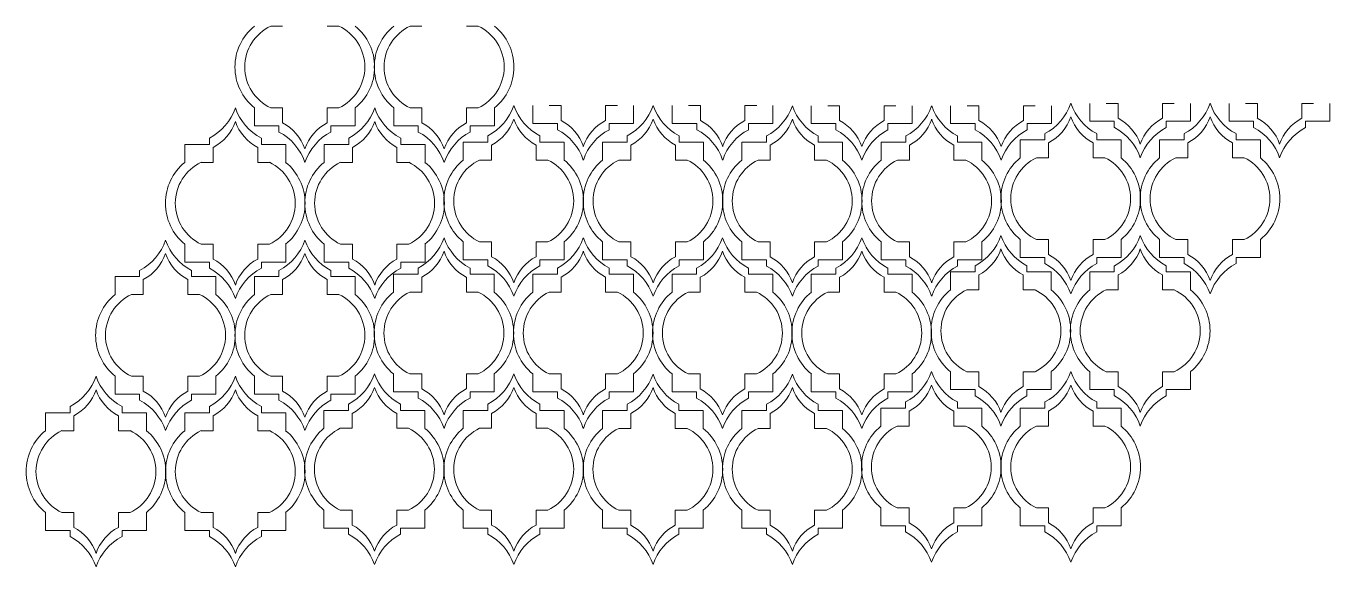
# Model space of a CAD drawing. Header units: inches. Extents: x -449 to 9267, y -5852 to 3388.
# Drawn here: x 977.1 to 1328, y -1121.8 to -976.4 of the extents above; entities that cross this region are included whole.
import ezdxf

# ---------------------------------------------------------------- set-up
doc = ezdxf.new("R2010")
doc.units = ezdxf.units.IN
doc.header["$MEASUREMENT"] = 0
doc.layers.add('A-WALL-STUD', color=3, linetype='Continuous', lineweight=18)

msp = doc.modelspace()

# ---------------------------------------------------------------- linework, layer by layer
at = {"layer": 'A-WALL-STUD', "color": 5}
for p, q in [((1042.97, -976.37), (1046.17, -976.37)), ((1058.17, -976.37), (1061.32, -976.37)), ((1080.46, -976.37), (1083.66, -976.37)), ((1095.66, -976.37), (1098.81, -976.37)), ((1038.57, -998.37), (1038.57, -1003.19)), ((1046.17, -998.37), (1042.97, -998.37)), ((1046.17, -1002.37), (1046.17, -998.37)), ((1058.17, -1002.37), (1058.17, -998.37)), ((1058.17, -998.37), (1061.32, -998.37)), ((1065.7, -998.37), (1065.7, -1003.19)), ((1076.06, -998.37), (1076.06, -1003.19)), ((1083.66, -998.37), (1080.46, -998.37)), ((1083.66, -1002.37), (1083.66, -998.37)), ((1095.66, -1002.37), (1095.66, -998.37)), ((1095.66, -998.37), (1098.81, -998.37)), ((1103.19, -998.37), (1103.19, -1003.19)), ((1113.49, -997.75), (1113.49, -1002.56)), ((1121.09, -997.75), (1117.89, -997.75)), ((1121.09, -1001.75), (1121.09, -997.75)), ((1133.09, -1001.75), (1133.09, -997.75)), ((1133.09, -997.75), (1136.24, -997.75)), ((1140.62, -997.75), (1140.62, -1002.56)), ((1150.98, -997.75), (1150.98, -1002.56)), ((1158.57, -997.75), (1155.38, -997.75)), ((1158.57, -1001.75), (1158.57, -997.75)), ((1170.57, -1001.75), (1170.57, -997.75)), ((1170.57, -997.75), (1173.73, -997.75)), ((1178.11, -997.75), (1178.11, -1002.56)), ((1188.43, -997.77), (1188.43, -1002.58)), ((1196.03, -997.77), (1192.83, -997.77)), ((1196.03, -1001.77), (1196.03, -997.77)), ((1208.03, -1001.77), (1208.03, -997.77)), ((1208.03, -997.77), (1211.18, -997.77)), ((1215.56, -997.77), (1215.56, -1002.58)), ((1225.92, -997.77), (1225.92, -1002.58)), ((1233.52, -997.77), (1230.32, -997.77)), ((1233.52, -1001.77), (1233.52, -997.77)), ((1245.52, -1001.77), (1245.52, -997.77)), ((1245.52, -997.77), (1248.67, -997.77)), ((1253.05, -997.77), (1253.05, -1002.58)), ((1263.35, -997.14), (1263.35, -1001.95)), ((1270.95, -997.14), (1267.75, -997.14)), ((1270.95, -1001.14), (1270.95, -997.14)), ((1282.95, -1001.14), (1282.95, -997.14)), ((1282.95, -997.14), (1286.1, -997.14)), ((1290.48, -997.14), (1290.48, -1001.95)), ((1300.84, -997.14), (1300.84, -1001.95)), ((1308.44, -997.14), (1305.24, -997.14)), ((1308.44, -1001.14), (1308.44, -997.14)), ((1320.44, -1001.14), (1320.44, -997.14)), ((1320.44, -997.14), (1323.59, -997.14)), ((1327.97, -997.14), (1327.97, -1001.95)), ((1038.57, -1003.19), (1045.18, -1003.19)), ((1045.18, -1004.85), (1045.18, -1003.19)), ((1059.16, -1004.85), (1059.16, -1003.19)), ((1065.7, -1003.19), (1059.16, -1003.19)), ((1076.06, -1003.19), (1082.67, -1003.19)), ((1082.67, -1004.85), (1082.67, -1003.19)), ((1096.64, -1004.85), (1096.64, -1003.19)), ((1103.19, -1003.19), (1096.64, -1003.19)), ((1113.49, -1002.56), (1120.1, -1002.56)), ((1120.1, -1004.22), (1120.1, -1002.56)), ((1134.07, -1004.22), (1134.07, -1002.56)), ((1140.62, -1002.56), (1134.07, -1002.56)), ((1150.98, -1002.56), (1157.59, -1002.56)), ((1157.59, -1004.22), (1157.59, -1002.56)), ((1171.56, -1004.22), (1171.56, -1002.56)), ((1178.11, -1002.56), (1171.56, -1002.56)), ((1188.43, -1002.58), (1195.04, -1002.58)), ((1195.04, -1004.24), (1195.04, -1002.58)), ((1209.02, -1004.24), (1209.02, -1002.58)), ((1215.56, -1002.58), (1209.02, -1002.58)), ((1225.92, -1002.58), (1232.53, -1002.58)), ((1232.53, -1004.24), (1232.53, -1002.58)), ((1246.51, -1004.24), (1246.51, -1002.58)), ((1253.05, -1002.58), (1246.51, -1002.58)), ((1263.35, -1001.95), (1269.96, -1001.95)), ((1269.96, -1003.61), (1269.96, -1001.95)), ((1283.94, -1003.61), (1283.94, -1001.95)), ((1290.48, -1001.95), (1283.94, -1001.95)), ((1300.84, -1001.95), (1307.45, -1001.95)), ((1307.45, -1003.61), (1307.45, -1001.95)), ((1321.43, -1003.61), (1321.43, -1001.95)), ((1327.97, -1001.95), (1321.43, -1001.95)), ((1026.47, -1008.19), (1026.47, -1006.53)), ((1040.44, -1008.19), (1040.44, -1006.53)), ((1063.96, -1008.19), (1063.96, -1006.53)), ((1077.93, -1008.19), (1077.93, -1006.53)), ((1101.39, -1007.56), (1101.39, -1005.9)), ((1115.36, -1007.56), (1115.36, -1005.9)), ((1138.87, -1007.56), (1138.87, -1005.9)), ((1152.85, -1007.56), (1152.85, -1005.9)), ((1176.33, -1007.58), (1176.33, -1005.92)), ((1190.31, -1007.58), (1190.31, -1005.92)), ((1213.82, -1007.58), (1213.82, -1005.92)), ((1227.8, -1007.58), (1227.8, -1005.92)), ((1251.25, -1006.96), (1251.25, -1005.3)), ((1265.23, -1006.96), (1265.23, -1005.3)), ((1288.74, -1006.96), (1288.74, -1005.3)), ((1302.71, -1006.96), (1302.71, -1005.3)), ((1019.86, -1013), (1019.86, -1008.19)), ((1019.86, -1008.19), (1026.47, -1008.19)), ((1027.46, -1013), (1027.46, -1009)), ((1039.46, -1013), (1039.46, -1009)), ((1046.99, -1008.19), (1040.44, -1008.19)), ((1046.99, -1013), (1046.99, -1008.19)), ((1057.35, -1013), (1057.35, -1008.19)), ((1057.35, -1008.19), (1063.96, -1008.19)), ((1064.94, -1013), (1064.94, -1009)), ((1076.94, -1013), (1076.94, -1009)), ((1084.48, -1008.19), (1077.93, -1008.19)), ((1084.48, -1013), (1084.48, -1008.19)), ((1094.78, -1012.38), (1094.78, -1007.56)), ((1094.78, -1007.56), (1101.39, -1007.56)), ((1102.37, -1012.38), (1102.37, -1008.38)), ((1114.37, -1012.38), (1114.37, -1008.38)), ((1121.91, -1007.56), (1115.36, -1007.56)), ((1121.91, -1012.38), (1121.91, -1007.56)), ((1132.27, -1012.38), (1132.27, -1007.56)), ((1132.27, -1007.56), (1138.87, -1007.56)), ((1139.86, -1012.38), (1139.86, -1008.38)), ((1151.86, -1012.38), (1151.86, -1008.38)), ((1159.4, -1007.56), (1152.85, -1007.56)), ((1159.4, -1012.38), (1159.4, -1007.56)), ((1169.72, -1012.39), (1169.72, -1007.58)), ((1169.72, -1007.58), (1176.33, -1007.58)), ((1177.32, -1012.39), (1177.32, -1008.39)), ((1189.32, -1012.39), (1189.32, -1008.39)), ((1196.85, -1007.58), (1190.31, -1007.58)), ((1196.85, -1012.39), (1196.85, -1007.58)), ((1207.21, -1012.39), (1207.21, -1007.58)), ((1207.21, -1007.58), (1213.82, -1007.58)), ((1214.81, -1012.39), (1214.81, -1008.39)), ((1226.81, -1012.39), (1226.81, -1008.39)), ((1234.34, -1007.58), (1227.8, -1007.58)), ((1234.34, -1012.39), (1234.34, -1007.58)), ((1244.64, -1011.77), (1244.64, -1006.96)), ((1244.64, -1006.96), (1251.25, -1006.96)), ((1252.24, -1011.77), (1252.24, -1007.77)), ((1264.24, -1011.77), (1264.24, -1007.77)), ((1271.77, -1006.96), (1265.23, -1006.96)), ((1271.77, -1011.77), (1271.77, -1006.96)), ((1282.13, -1011.77), (1282.13, -1006.96)), ((1282.13, -1006.96), (1288.74, -1006.96)), ((1289.73, -1011.77), (1289.73, -1007.77)), ((1301.73, -1011.77), (1301.73, -1007.77)), ((1309.26, -1006.96), (1302.71, -1006.96)), ((1309.26, -1011.77), (1309.26, -1006.96)), ((1024.26, -1013), (1027.46, -1013)), ((1039.46, -1013), (1042.61, -1013)), ((1061.75, -1013), (1064.94, -1013)), ((1076.94, -1013), (1080.1, -1013)), ((1099.18, -1012.38), (1102.37, -1012.38)), ((1114.37, -1012.38), (1117.53, -1012.38)), ((1136.67, -1012.38), (1139.86, -1012.38)), ((1151.86, -1012.38), (1155.02, -1012.38)), ((1174.12, -1012.39), (1177.32, -1012.39)), ((1189.32, -1012.39), (1192.47, -1012.39)), ((1211.61, -1012.39), (1214.81, -1012.39)), ((1226.81, -1012.39), (1229.96, -1012.39)), ((1249.04, -1011.77), (1252.24, -1011.77)), ((1264.24, -1011.77), (1267.39, -1011.77)), ((1286.53, -1011.77), (1289.73, -1011.77)), ((1301.73, -1011.77), (1304.88, -1011.77)), ((1094.78, -1034.38), (1094.78, -1039.19)), ((1102.37, -1034.38), (1099.18, -1034.38)), ((1102.37, -1038.38), (1102.37, -1034.38)), ((1114.37, -1038.38), (1114.37, -1034.38)), ((1114.37, -1034.38), (1117.53, -1034.38)), ((1121.91, -1034.38), (1121.91, -1039.19)), ((1132.27, -1034.38), (1132.27, -1039.19)), ((1139.86, -1034.38), (1136.67, -1034.38)), ((1139.86, -1038.38), (1139.86, -1034.38)), ((1151.86, -1038.38), (1151.86, -1034.38)), ((1151.86, -1034.38), (1155.02, -1034.38)), ((1159.4, -1034.38), (1159.4, -1039.19)), ((1169.72, -1034.39), (1169.72, -1039.21)), ((1177.32, -1034.39), (1174.12, -1034.39)), ((1177.32, -1038.39), (1177.32, -1034.39)), ((1189.32, -1038.39), (1189.32, -1034.39)), ((1189.32, -1034.39), (1192.47, -1034.39)), ((1196.85, -1034.39), (1196.85, -1039.21)), ((1207.21, -1034.39), (1207.21, -1039.21)), ((1214.81, -1034.39), (1211.61, -1034.39)), ((1214.81, -1038.39), (1214.81, -1034.39)), ((1226.81, -1038.39), (1226.81, -1034.39)), ((1226.81, -1034.39), (1229.96, -1034.39)), ((1234.34, -1034.39), (1234.34, -1039.21)), ((1244.64, -1033.77), (1244.64, -1038.58)), ((1252.24, -1033.77), (1249.04, -1033.77)), ((1252.24, -1037.77), (1252.24, -1033.77)), ((1264.24, -1037.77), (1264.24, -1033.77)), ((1264.24, -1033.77), (1267.39, -1033.77)), ((1271.77, -1033.77), (1271.77, -1038.58)), ((1282.13, -1033.77), (1282.13, -1038.58)), ((1289.73, -1033.77), (1286.53, -1033.77)), ((1289.73, -1037.77), (1289.73, -1033.77)), ((1301.73, -1037.77), (1301.73, -1033.77)), ((1301.73, -1033.77), (1304.88, -1033.77)), ((1309.26, -1033.77), (1309.26, -1038.58)), ((1019.86, -1035), (1019.86, -1039.81)), ((1027.46, -1035), (1024.26, -1035)), ((1027.46, -1039), (1027.46, -1035)), ((1039.46, -1039), (1039.46, -1035)), ((1039.46, -1035), (1042.61, -1035)), ((1046.99, -1035), (1046.99, -1039.81)), ((1057.35, -1035), (1057.35, -1039.81)), ((1064.94, -1035), (1061.75, -1035)), ((1064.94, -1039), (1064.94, -1035)), ((1076.94, -1039), (1076.94, -1035)), ((1076.94, -1035), (1080.1, -1035)), ((1084.48, -1035), (1084.48, -1039.81)), ((1019.86, -1039.81), (1026.47, -1039.81)), ((1026.47, -1041.47), (1026.47, -1039.81)), ((1040.44, -1041.47), (1040.44, -1039.81)), ((1046.99, -1039.81), (1040.44, -1039.81)), ((1057.35, -1039.81), (1063.96, -1039.81)), ((1063.96, -1041.47), (1063.96, -1039.81)), ((1077.93, -1041.47), (1077.93, -1039.81)), ((1084.48, -1039.81), (1077.93, -1039.81)), ((1082.61, -1043.07), (1082.61, -1041.41)), ((1094.78, -1039.19), (1101.39, -1039.19)), ((1096.59, -1043.07), (1096.59, -1041.41)), ((1101.39, -1040.85), (1101.39, -1039.19)), ((1115.36, -1040.85), (1115.36, -1039.19)), ((1121.91, -1039.19), (1115.36, -1039.19)), ((1120.1, -1043.07), (1120.1, -1041.41)), ((1132.27, -1039.19), (1138.87, -1039.19)), ((1134.07, -1043.07), (1134.07, -1041.41)), ((1138.87, -1040.85), (1138.87, -1039.19)), ((1152.85, -1040.85), (1152.85, -1039.19)), ((1159.4, -1039.19), (1152.85, -1039.19)), ((1157.55, -1043.09), (1157.55, -1041.43)), ((1169.72, -1039.21), (1176.33, -1039.21)), ((1171.53, -1043.09), (1171.53, -1041.43)), ((1176.33, -1040.87), (1176.33, -1039.21)), ((1190.31, -1040.87), (1190.31, -1039.21)), ((1196.85, -1039.21), (1190.31, -1039.21)), ((1195.04, -1043.09), (1195.04, -1041.43)), ((1207.21, -1039.21), (1213.82, -1039.21)), ((1209.02, -1043.09), (1209.02, -1041.43)), ((1213.82, -1040.87), (1213.82, -1039.21)), ((1227.8, -1040.87), (1227.8, -1039.21)), ((1234.34, -1039.21), (1227.8, -1039.21)), ((1232.47, -1042.47), (1232.47, -1040.81)), ((1244.64, -1038.58), (1251.25, -1038.58)), ((1246.45, -1042.47), (1246.45, -1040.81)), ((1251.25, -1040.24), (1251.25, -1038.58)), ((1265.23, -1040.24), (1265.23, -1038.58)), ((1271.77, -1038.58), (1265.23, -1038.58)), ((1269.96, -1042.47), (1269.96, -1040.81)), ((1282.13, -1038.58), (1288.74, -1038.58)), ((1283.94, -1042.47), (1283.94, -1040.81)), ((1288.74, -1040.24), (1288.74, -1038.58)), ((1302.71, -1040.24), (1302.71, -1038.58)), ((1309.26, -1038.58), (1302.71, -1038.58)), ((1001.08, -1048.51), (1001.08, -1043.7)), ((1001.08, -1043.7), (1007.69, -1043.7)), ((1007.69, -1043.7), (1007.69, -1042.04)), ((1008.68, -1048.51), (1008.68, -1044.51)), ((1020.68, -1048.51), (1020.68, -1044.51)), ((1021.67, -1043.7), (1021.67, -1042.04)), ((1028.21, -1043.7), (1021.67, -1043.7)), ((1028.21, -1048.51), (1028.21, -1043.7)), ((1038.57, -1048.51), (1038.57, -1043.7)), ((1038.57, -1043.7), (1045.18, -1043.7)), ((1045.18, -1043.7), (1045.18, -1042.04)), ((1046.17, -1048.51), (1046.17, -1044.51)), ((1058.17, -1048.51), (1058.17, -1044.51)), ((1059.16, -1043.7), (1059.16, -1042.04)), ((1065.7, -1043.7), (1059.16, -1043.7)), ((1065.7, -1048.51), (1065.7, -1043.7)), ((1076, -1047.89), (1076, -1043.07)), ((1076, -1043.07), (1082.61, -1043.07)), ((1083.6, -1047.89), (1083.6, -1043.89)), ((1095.6, -1047.89), (1095.6, -1043.89)), ((1103.13, -1043.07), (1096.59, -1043.07)), ((1103.13, -1047.89), (1103.13, -1043.07)), ((1113.49, -1047.89), (1113.49, -1043.07)), ((1113.49, -1043.07), (1120.1, -1043.07)), ((1121.09, -1047.89), (1121.09, -1043.89)), ((1133.09, -1047.89), (1133.09, -1043.89)), ((1140.62, -1043.07), (1134.07, -1043.07)), ((1140.62, -1047.89), (1140.62, -1043.07)), ((1150.95, -1047.9), (1150.95, -1043.09)), ((1150.95, -1043.09), (1157.55, -1043.09)), ((1158.54, -1047.9), (1158.54, -1043.9)), ((1170.54, -1047.9), (1170.54, -1043.9)), ((1178.07, -1043.09), (1171.53, -1043.09)), ((1178.07, -1047.9), (1178.07, -1043.09)), ((1188.43, -1047.9), (1188.43, -1043.09)), ((1188.43, -1043.09), (1195.04, -1043.09)), ((1196.03, -1047.9), (1196.03, -1043.9)), ((1208.03, -1047.9), (1208.03, -1043.9)), ((1215.56, -1043.09), (1209.02, -1043.09)), ((1215.56, -1047.9), (1215.56, -1043.09)), ((1225.86, -1047.28), (1225.86, -1042.47)), ((1225.86, -1042.47), (1232.47, -1042.47)), ((1233.46, -1047.28), (1233.46, -1043.28)), ((1245.46, -1047.28), (1245.46, -1043.28)), ((1252.99, -1042.47), (1246.45, -1042.47)), ((1252.99, -1047.28), (1252.99, -1042.47)), ((1263.35, -1047.28), (1263.35, -1042.47)), ((1263.35, -1042.47), (1269.96, -1042.47)), ((1270.95, -1047.28), (1270.95, -1043.28)), ((1282.95, -1047.28), (1282.95, -1043.28)), ((1290.48, -1042.47), (1283.94, -1042.47)), ((1290.48, -1047.28), (1290.48, -1042.47)), ((1005.48, -1048.51), (1008.68, -1048.51)), ((1020.68, -1048.51), (1023.83, -1048.51)), ((1042.97, -1048.51), (1046.17, -1048.51)), ((1058.17, -1048.51), (1061.32, -1048.51)), ((1080.4, -1047.89), (1083.6, -1047.89)), ((1095.6, -1047.89), (1098.75, -1047.89)), ((1117.89, -1047.89), (1121.09, -1047.89)), ((1133.09, -1047.89), (1136.24, -1047.89)), ((1155.34, -1047.9), (1158.54, -1047.9)), ((1170.54, -1047.9), (1173.69, -1047.9)), ((1192.83, -1047.9), (1196.03, -1047.9)), ((1208.03, -1047.9), (1211.18, -1047.9)), ((1230.26, -1047.28), (1233.46, -1047.28)), ((1245.46, -1047.28), (1248.61, -1047.28)), ((1267.75, -1047.28), (1270.95, -1047.28)), ((1282.95, -1047.28), (1286.1, -1047.28)), ((1076, -1069.89), (1076, -1074.7)), ((1083.6, -1069.89), (1080.4, -1069.89)), ((1083.6, -1073.89), (1083.6, -1069.89)), ((1095.6, -1073.89), (1095.6, -1069.89)), ((1095.6, -1069.89), (1098.75, -1069.89)), ((1103.13, -1069.89), (1103.13, -1074.7)), ((1113.49, -1069.89), (1113.49, -1074.7)), ((1121.09, -1069.89), (1117.89, -1069.89)), ((1121.09, -1073.89), (1121.09, -1069.89)), ((1133.09, -1073.89), (1133.09, -1069.89)), ((1133.09, -1069.89), (1136.24, -1069.89)), ((1140.62, -1069.89), (1140.62, -1074.7)), ((1150.95, -1069.9), (1150.95, -1074.72)), ((1158.54, -1069.9), (1155.34, -1069.9)), ((1158.54, -1073.9), (1158.54, -1069.9)), ((1170.54, -1073.9), (1170.54, -1069.9)), ((1170.54, -1069.9), (1173.69, -1069.9)), ((1178.07, -1069.9), (1178.07, -1074.72)), ((1188.43, -1069.9), (1188.43, -1074.72)), ((1196.03, -1069.9), (1192.83, -1069.9)), ((1196.03, -1073.9), (1196.03, -1069.9)), ((1208.03, -1073.9), (1208.03, -1069.9)), ((1208.03, -1069.9), (1211.18, -1069.9)), ((1215.56, -1069.9), (1215.56, -1074.72)), ((1225.86, -1069.28), (1225.86, -1074.09)), ((1233.46, -1069.28), (1230.26, -1069.28)), ((1233.46, -1073.28), (1233.46, -1069.28)), ((1245.46, -1073.28), (1245.46, -1069.28)), ((1245.46, -1069.28), (1248.61, -1069.28)), ((1252.99, -1069.28), (1252.99, -1074.09)), ((1263.35, -1069.28), (1263.35, -1074.09)), ((1270.95, -1069.28), (1267.75, -1069.28)), ((1270.95, -1073.28), (1270.95, -1069.28)), ((1282.95, -1073.28), (1282.95, -1069.28)), ((1282.95, -1069.28), (1286.1, -1069.28)), ((1290.48, -1069.28), (1290.48, -1074.09)), ((1001.08, -1070.51), (1001.08, -1075.32)), ((1008.68, -1070.51), (1005.48, -1070.51)), ((1008.68, -1074.51), (1008.68, -1070.51)), ((1020.68, -1074.51), (1020.68, -1070.51)), ((1020.68, -1070.51), (1023.83, -1070.51)), ((1028.21, -1070.51), (1028.21, -1075.32)), ((1038.57, -1070.51), (1038.57, -1075.32)), ((1046.17, -1070.51), (1042.97, -1070.51)), ((1046.17, -1074.51), (1046.17, -1070.51)), ((1058.17, -1074.51), (1058.17, -1070.51)), ((1058.17, -1070.51), (1061.32, -1070.51)), ((1065.7, -1070.51), (1065.7, -1075.32)), ((1001.08, -1075.32), (1007.69, -1075.32)), ((1007.69, -1076.98), (1007.69, -1075.32)), ((1021.67, -1076.98), (1021.67, -1075.32)), ((1028.21, -1075.32), (1021.67, -1075.32)), ((1038.57, -1075.32), (1045.18, -1075.32)), ((1045.18, -1076.98), (1045.18, -1075.32)), ((1059.16, -1076.98), (1059.16, -1075.32)), ((1065.7, -1075.32), (1059.16, -1075.32)), ((1076, -1074.7), (1082.61, -1074.7)), ((1082.61, -1076.36), (1082.61, -1074.7)), ((1096.59, -1076.36), (1096.59, -1074.7)), ((1103.13, -1074.7), (1096.59, -1074.7)), ((1113.49, -1074.7), (1120.1, -1074.7)), ((1120.1, -1076.36), (1120.1, -1074.7)), ((1134.07, -1076.36), (1134.07, -1074.7)), ((1140.62, -1074.7), (1134.07, -1074.7)), ((1150.95, -1074.72), (1157.55, -1074.72)), ((1157.55, -1076.38), (1157.55, -1074.72)), ((1171.53, -1076.38), (1171.53, -1074.72)), ((1178.07, -1074.72), (1171.53, -1074.72)), ((1188.43, -1074.72), (1195.04, -1074.72)), ((1195.04, -1076.38), (1195.04, -1074.72)), ((1209.02, -1076.38), (1209.02, -1074.72)), ((1215.56, -1074.72), (1209.02, -1074.72)), ((1225.86, -1074.09), (1232.47, -1074.09)), ((1232.47, -1075.75), (1232.47, -1074.09)), ((1246.45, -1075.75), (1246.45, -1074.09)), ((1252.99, -1074.09), (1246.45, -1074.09)), ((1263.35, -1074.09), (1269.96, -1074.09)), ((1269.96, -1075.75), (1269.96, -1074.09)), ((1283.94, -1075.75), (1283.94, -1074.09)), ((1290.48, -1074.09), (1283.94, -1074.09)), ((982.37, -1085.14), (982.37, -1080.33)), ((982.37, -1080.33), (988.98, -1080.33)), ((988.98, -1080.33), (988.98, -1078.66)), ((1002.96, -1080.32), (1002.96, -1078.66)), ((1009.5, -1080.32), (1002.96, -1080.32)), ((1009.5, -1085.14), (1009.5, -1080.32)), ((1019.86, -1085.14), (1019.86, -1080.33)), ((1019.86, -1080.33), (1026.47, -1080.33)), ((1026.47, -1080.33), (1026.47, -1078.66)), ((1040.44, -1080.32), (1040.44, -1078.66)), ((1046.99, -1080.32), (1040.44, -1080.32)), ((1046.99, -1085.14), (1046.99, -1080.32)), ((1057.29, -1084.51), (1057.29, -1079.7)), ((1057.29, -1079.7), (1063.9, -1079.7)), ((1063.9, -1079.7), (1063.9, -1078.04)), ((1064.89, -1084.51), (1064.89, -1080.51)), ((1076.89, -1084.51), (1076.89, -1080.51)), ((1077.87, -1079.7), (1077.87, -1078.04)), ((1084.42, -1079.7), (1077.87, -1079.7)), ((1084.42, -1084.51), (1084.42, -1079.7)), ((1094.78, -1084.51), (1094.78, -1079.7)), ((1094.78, -1079.7), (1101.39, -1079.7)), ((1101.39, -1079.7), (1101.39, -1078.04)), ((1102.37, -1084.51), (1102.37, -1080.51)), ((1114.37, -1084.51), (1114.37, -1080.51)), ((1115.36, -1079.7), (1115.36, -1078.04)), ((1121.91, -1079.7), (1115.36, -1079.7)), ((1121.91, -1084.51), (1121.91, -1079.7)), ((1132.23, -1084.53), (1132.23, -1079.72)), ((1132.23, -1079.72), (1138.84, -1079.72)), ((1138.84, -1079.72), (1138.84, -1078.06)), ((1139.83, -1084.53), (1139.83, -1080.53)), ((1151.83, -1084.53), (1151.83, -1080.53)), ((1152.82, -1079.72), (1152.82, -1078.06)), ((1159.36, -1079.72), (1152.82, -1079.72)), ((1159.36, -1084.53), (1159.36, -1079.72)), ((1169.72, -1084.53), (1169.72, -1079.72)), ((1169.72, -1079.72), (1176.33, -1079.72)), ((1176.33, -1079.72), (1176.33, -1078.06)), ((1177.32, -1084.53), (1177.32, -1080.53)), ((1189.32, -1084.53), (1189.32, -1080.53)), ((1190.31, -1079.72), (1190.31, -1078.06)), ((1196.85, -1079.72), (1190.31, -1079.72)), ((1196.85, -1084.53), (1196.85, -1079.72)), ((1207.15, -1083.91), (1207.15, -1079.09)), ((1207.15, -1079.09), (1213.76, -1079.09)), ((1213.76, -1079.09), (1213.76, -1077.43)), ((1214.75, -1083.91), (1214.75, -1079.91)), ((1226.75, -1083.91), (1226.75, -1079.91)), ((1227.74, -1079.09), (1227.74, -1077.43)), ((1234.28, -1079.09), (1227.74, -1079.09)), ((1234.28, -1083.91), (1234.28, -1079.09)), ((1244.64, -1083.91), (1244.64, -1079.09)), ((1244.64, -1079.09), (1251.25, -1079.09)), ((1251.25, -1079.09), (1251.25, -1077.43)), ((1252.24, -1083.91), (1252.24, -1079.91)), ((1264.24, -1083.91), (1264.24, -1079.91)), ((1265.23, -1079.09), (1265.23, -1077.43)), ((1271.77, -1079.09), (1265.23, -1079.09)), ((1271.77, -1083.91), (1271.77, -1079.09)), ((989.97, -1085.14), (989.97, -1081.14)), ((1001.97, -1085.14), (1001.97, -1081.14)), ((1027.46, -1085.14), (1027.46, -1081.14)), ((1039.46, -1085.14), (1039.46, -1081.14)), ((1211.55, -1083.91), (1214.75, -1083.91)), ((1226.75, -1083.91), (1229.9, -1083.91)), ((1249.04, -1083.91), (1252.24, -1083.91)), ((1264.24, -1083.91), (1267.39, -1083.91)), ((986.77, -1085.14), (989.97, -1085.14)), ((1001.97, -1085.14), (1005.12, -1085.14)), ((1024.26, -1085.14), (1027.46, -1085.14)), ((1039.46, -1085.14), (1042.61, -1085.14)), ((1061.69, -1084.51), (1064.89, -1084.51)), ((1076.89, -1084.51), (1080.04, -1084.51)), ((1099.18, -1084.51), (1102.37, -1084.51)), ((1114.37, -1084.51), (1117.53, -1084.51)), ((1136.63, -1084.53), (1139.83, -1084.53)), ((1151.83, -1084.53), (1154.98, -1084.53)), ((1174.12, -1084.53), (1177.32, -1084.53)), ((1189.32, -1084.53), (1192.47, -1084.53)), ((982.37, -1107.14), (982.37, -1111.95)), ((989.97, -1107.14), (986.77, -1107.14)), ((989.97, -1111.14), (989.97, -1107.14)), ((1001.97, -1111.14), (1001.97, -1107.14)), ((1001.97, -1107.14), (1005.12, -1107.14)), ((1009.5, -1107.14), (1009.5, -1111.95)), ((1019.86, -1107.14), (1019.86, -1111.95)), ((1027.46, -1107.14), (1024.26, -1107.14)), ((1027.46, -1111.14), (1027.46, -1107.14)), ((1039.46, -1111.14), (1039.46, -1107.14)), ((1039.46, -1107.14), (1042.61, -1107.14)), ((1046.99, -1107.14), (1046.99, -1111.95)), ((1057.29, -1106.51), (1057.29, -1111.33)), ((1064.89, -1106.51), (1061.69, -1106.51)), ((1064.89, -1110.51), (1064.89, -1106.51)), ((1076.89, -1110.51), (1076.89, -1106.51)), ((1076.89, -1106.51), (1080.04, -1106.51)), ((1084.42, -1106.51), (1084.42, -1111.33)), ((1094.78, -1106.51), (1094.78, -1111.33)), ((1102.37, -1106.51), (1099.18, -1106.51)), ((1102.37, -1110.51), (1102.37, -1106.51)), ((1114.37, -1110.51), (1114.37, -1106.51)), ((1114.37, -1106.51), (1117.53, -1106.51)), ((1121.91, -1106.51), (1121.91, -1111.33)), ((1132.23, -1106.53), (1132.23, -1111.34)), ((1139.83, -1106.53), (1136.63, -1106.53)), ((1139.83, -1110.53), (1139.83, -1106.53)), ((1151.83, -1110.53), (1151.83, -1106.53)), ((1151.83, -1106.53), (1154.98, -1106.53)), ((1159.36, -1106.53), (1159.36, -1111.34)), ((1169.72, -1106.53), (1169.72, -1111.34)), ((1177.32, -1106.53), (1174.12, -1106.53)), ((1177.32, -1110.53), (1177.32, -1106.53)), ((1189.32, -1110.53), (1189.32, -1106.53)), ((1189.32, -1106.53), (1192.47, -1106.53)), ((1196.85, -1106.53), (1196.85, -1111.34)), ((1207.15, -1105.91), (1207.15, -1110.72)), ((1214.75, -1105.91), (1211.55, -1105.91)), ((1214.75, -1109.91), (1214.75, -1105.91)), ((1226.75, -1109.91), (1226.75, -1105.91)), ((1226.75, -1105.91), (1229.9, -1105.91)), ((1234.28, -1105.91), (1234.28, -1110.72)), ((1244.64, -1105.91), (1244.64, -1110.72)), ((1252.24, -1105.91), (1249.04, -1105.91)), ((1252.24, -1109.91), (1252.24, -1105.91)), ((1264.24, -1109.91), (1264.24, -1105.91)), ((1264.24, -1105.91), (1267.39, -1105.91)), ((1271.77, -1105.91), (1271.77, -1110.72)), ((982.37, -1111.95), (988.98, -1111.95)), ((988.98, -1113.61), (988.98, -1111.95)), ((1002.96, -1113.61), (1002.96, -1111.95)), ((1009.5, -1111.95), (1002.96, -1111.95)), ((1019.86, -1111.95), (1026.47, -1111.95)), ((1026.47, -1113.61), (1026.47, -1111.95)), ((1040.44, -1113.61), (1040.44, -1111.95)), ((1046.99, -1111.95), (1040.44, -1111.95)), ((1057.29, -1111.33), (1063.9, -1111.33)), ((1063.9, -1112.99), (1063.9, -1111.33)), ((1077.87, -1112.99), (1077.87, -1111.33)), ((1084.42, -1111.33), (1077.87, -1111.33)), ((1094.78, -1111.33), (1101.39, -1111.33)), ((1101.39, -1112.99), (1101.39, -1111.33)), ((1115.36, -1112.99), (1115.36, -1111.33)), ((1121.91, -1111.33), (1115.36, -1111.33)), ((1132.23, -1111.34), (1138.84, -1111.34)), ((1138.84, -1113), (1138.84, -1111.34)), ((1152.82, -1113), (1152.82, -1111.34)), ((1159.36, -1111.34), (1152.82, -1111.34)), ((1169.72, -1111.34), (1176.33, -1111.34)), ((1176.33, -1113), (1176.33, -1111.34)), ((1190.31, -1113), (1190.31, -1111.34)), ((1196.85, -1111.34), (1190.31, -1111.34)), ((1207.15, -1110.72), (1213.76, -1110.72)), ((1213.76, -1112.38), (1213.76, -1110.72)), ((1227.74, -1112.38), (1227.74, -1110.72)), ((1234.28, -1110.72), (1227.74, -1110.72)), ((1244.64, -1110.72), (1251.25, -1110.72)), ((1251.25, -1112.38), (1251.25, -1110.72)), ((1265.23, -1112.38), (1265.23, -1110.72)), ((1271.77, -1110.72), (1265.23, -1110.72))]:
    msp.add_line(p, q, dxfattribs=at)
for centre, radius, start, end in [((1047.51, -987.37), 14.17, 129.084, 230.916), ((1048.17, -987.37), 12.17, 115.285, 244.715), ((1056.1, -987.37), 12.18, 295.4004, 64.5996), ((1056.75, -987.37), 14.18, 309.1512, 50.8488), ((1085, -987.37), 14.17, 129.084, 230.916), ((1085.66, -987.37), 12.17, 115.285, 244.715), ((1093.59, -987.37), 12.18, 295.4004, 64.5996), ((1094.23, -987.37), 14.18, 309.1512, 50.8488), ((1019.72, -993.68), 14.51, 297.682, 341.1154), ((1047.19, -993.68), 14.51, 198.8846, 242.318), ((1057.21, -993.68), 14.51, 297.682, 341.1154), ((1084.68, -993.68), 14.51, 198.8846, 242.318), ((1094.64, -993.05), 14.51, 297.682, 341.1154), ((1122.11, -993.05), 14.51, 198.8846, 242.318), ((1132.13, -993.05), 14.51, 297.682, 341.1154), ((1159.59, -993.05), 14.51, 198.8846, 242.318), ((1169.59, -993.07), 14.51, 297.682, 341.1154), ((1197.05, -993.07), 14.51, 198.8846, 242.318), ((1207.08, -993.07), 14.51, 297.682, 341.1154), ((1234.54, -993.07), 14.51, 198.8846, 242.318), ((1244.51, -992.44), 14.51, 297.682, 341.1154), ((1271.97, -992.44), 14.51, 198.8846, 242.318), ((1281.99, -992.44), 14.51, 297.682, 341.1154), ((1309.46, -992.44), 14.51, 198.8846, 242.318), ((1021.67, -997.97), 12.46, 297.682, 341.1154), ((1045.24, -997.97), 12.46, 198.8846, 242.318), ((1040.38, -1013.41), 12.46, 18.8846, 62.318), ((1063.95, -1013.41), 12.46, 117.682, 161.1154), ((1059.16, -997.97), 12.46, 297.682, 341.1154), ((1082.73, -997.97), 12.46, 198.8846, 242.318), ((1077.87, -1013.41), 12.46, 18.8846, 62.318), ((1101.44, -1013.41), 12.46, 117.682, 161.1154), ((1096.59, -997.34), 12.46, 297.682, 341.1154), ((1120.16, -997.34), 12.46, 198.8846, 242.318), ((1115.3, -1012.78), 12.46, 18.8846, 62.318), ((1138.87, -1012.78), 12.46, 117.682, 161.1154), ((1134.08, -997.34), 12.46, 297.682, 341.1154), ((1157.65, -997.34), 12.46, 198.8846, 242.318), ((1152.79, -1012.78), 12.46, 18.8846, 62.318), ((1176.36, -1012.78), 12.46, 117.682, 161.1154), ((1171.53, -997.36), 12.46, 297.682, 341.1154), ((1195.11, -997.36), 12.46, 198.8846, 242.318), ((1190.24, -1012.8), 12.46, 18.8846, 62.318), ((1213.82, -1012.8), 12.46, 117.682, 161.1154), ((1209.02, -997.36), 12.46, 297.682, 341.1154), ((1232.59, -997.36), 12.46, 198.8846, 242.318), ((1227.73, -1012.8), 12.46, 18.8846, 62.318), ((1251.31, -1012.8), 12.46, 117.682, 161.1154), ((1246.45, -996.74), 12.46, 297.682, 341.1154), ((1270.02, -996.74), 12.46, 198.8846, 242.318), ((1265.16, -1012.17), 12.46, 18.8846, 62.318), ((1288.74, -1012.17), 12.46, 117.682, 161.1154), ((1283.94, -996.74), 12.46, 297.682, 341.1154), ((1307.51, -996.74), 12.46, 198.8846, 242.318), ((1302.65, -1012.17), 12.46, 18.8846, 62.318), ((1326.22, -1012.17), 12.46, 117.682, 161.1154), ((1038.44, -1017.7), 14.51, 18.8846, 62.318), ((1065.9, -1017.7), 14.51, 117.682, 161.1154), ((1075.92, -1017.7), 14.51, 18.8846, 62.318), ((1103.39, -1017.7), 14.51, 117.682, 161.1154), ((1113.35, -1017.07), 14.51, 18.8846, 62.318), ((1140.82, -1017.07), 14.51, 117.682, 161.1154), ((1150.84, -1017.07), 14.51, 18.8846, 62.318), ((1178.31, -1017.07), 14.51, 117.682, 161.1154), ((1188.3, -1017.09), 14.51, 18.8846, 62.318), ((1215.76, -1017.09), 14.51, 117.682, 161.1154), ((1225.79, -1017.09), 14.51, 18.8846, 62.318), ((1253.25, -1017.09), 14.51, 117.682, 161.1154), ((1263.22, -1016.47), 14.51, 18.8846, 62.318), ((1290.68, -1016.47), 14.51, 117.682, 161.1154), ((1300.71, -1016.47), 14.51, 18.8846, 62.318), ((1328.17, -1016.47), 14.51, 117.682, 161.1154), ((1028.8, -1024), 14.17, 129.084, 230.916), ((1029.46, -1024), 12.17, 115.285, 244.715), ((1037.39, -1024), 12.18, 295.4004, 64.5996), ((1038.03, -1024), 14.18, 309.1512, 50.8488), ((1066.29, -1024), 14.17, 129.084, 230.916), ((1066.94, -1024), 12.17, 115.285, 244.715), ((1074.88, -1024), 12.18, 295.4004, 64.5996), ((1075.52, -1024), 14.18, 309.1512, 50.8488), ((1103.71, -1023.38), 14.17, 129.084, 230.916), ((1104.37, -1023.38), 12.17, 115.285, 244.715), ((1112.3, -1023.38), 12.18, 295.4004, 64.5996), ((1112.95, -1023.38), 14.18, 309.1512, 50.8488), ((1141.2, -1023.38), 14.17, 129.084, 230.916), ((1141.86, -1023.38), 12.17, 115.285, 244.715), ((1149.79, -1023.38), 12.18, 295.4004, 64.5996), ((1150.44, -1023.38), 14.18, 309.1512, 50.8488), ((1178.66, -1023.39), 14.17, 129.084, 230.916), ((1179.32, -1023.39), 12.17, 115.285, 244.715), ((1187.25, -1023.39), 12.18, 295.4004, 64.5996), ((1187.9, -1023.39), 14.18, 309.1512, 50.8488), ((1216.15, -1023.39), 14.17, 129.084, 230.916), ((1216.81, -1023.39), 12.17, 115.285, 244.715), ((1224.74, -1023.39), 12.18, 295.4004, 64.5996), ((1225.39, -1023.39), 14.18, 309.1512, 50.8488), ((1253.58, -1022.77), 14.17, 129.084, 230.916), ((1254.24, -1022.77), 12.17, 115.285, 244.715), ((1262.17, -1022.77), 12.18, 295.4004, 64.5996), ((1262.82, -1022.77), 14.18, 309.1512, 50.8488), ((1291.07, -1022.77), 14.17, 129.084, 230.916), ((1291.73, -1022.77), 12.17, 115.285, 244.715), ((1299.66, -1022.77), 12.18, 295.4004, 64.5996), ((1300.3, -1022.77), 14.18, 309.1512, 50.8488), ((1000.95, -1029.19), 14.51, 297.682, 341.1154), ((1028.41, -1029.19), 14.51, 198.8846, 242.318), ((1038.44, -1029.19), 14.51, 297.682, 341.1154), ((1065.9, -1029.19), 14.51, 198.8846, 242.318), ((1075.87, -1028.56), 14.51, 297.682, 341.1154), ((1103.33, -1028.56), 14.51, 198.8846, 242.318), ((1113.35, -1028.56), 14.51, 297.682, 341.1154), ((1140.82, -1028.56), 14.51, 198.8846, 242.318), ((1150.81, -1028.58), 14.51, 297.682, 341.1154), ((1178.27, -1028.58), 14.51, 198.8846, 242.318), ((1188.3, -1028.58), 14.51, 297.682, 341.1154), ((1215.76, -1028.58), 14.51, 198.8846, 242.318), ((1225.73, -1027.95), 14.51, 297.682, 341.1154), ((1253.19, -1027.95), 14.51, 198.8846, 242.318), ((1263.22, -1027.95), 14.51, 297.682, 341.1154), ((1290.68, -1027.95), 14.51, 198.8846, 242.318), ((1002.89, -1033.48), 12.46, 297.682, 341.1154), ((1026.47, -1033.48), 12.46, 198.8846, 242.318), ((1040.38, -1033.48), 12.46, 297.682, 341.1154), ((1063.95, -1033.48), 12.46, 198.8846, 242.318), ((1077.81, -1032.85), 12.46, 297.682, 341.1154), ((1101.38, -1032.85), 12.46, 198.8846, 242.318), ((1096.59, -1049.41), 12.46, 18.8846, 62.318), ((1120.16, -1049.41), 12.46, 117.682, 161.1154), ((1115.3, -1032.85), 12.46, 297.682, 341.1154), ((1138.87, -1032.85), 12.46, 198.8846, 242.318), ((1134.08, -1049.41), 12.46, 18.8846, 62.318), ((1157.65, -1049.41), 12.46, 117.682, 161.1154), ((1152.75, -1032.87), 12.46, 297.682, 341.1154), ((1176.33, -1032.87), 12.46, 198.8846, 242.318), ((1171.53, -1049.43), 12.46, 18.8846, 62.318), ((1195.11, -1049.43), 12.46, 117.682, 161.1154), ((1190.24, -1032.87), 12.46, 297.682, 341.1154), ((1213.82, -1032.87), 12.46, 198.8846, 242.318), ((1209.02, -1049.43), 12.46, 18.8846, 62.318), ((1232.59, -1049.43), 12.46, 117.682, 161.1154), ((1227.67, -1032.25), 12.46, 297.682, 341.1154), ((1251.25, -1032.25), 12.46, 198.8846, 242.318), ((1246.45, -1048.8), 12.46, 18.8846, 62.318), ((1270.02, -1048.8), 12.46, 117.682, 161.1154), ((1265.16, -1032.25), 12.46, 297.682, 341.1154), ((1288.74, -1032.25), 12.46, 198.8846, 242.318), ((1283.94, -1048.8), 12.46, 18.8846, 62.318), ((1307.51, -1048.8), 12.46, 117.682, 161.1154), ((1019.72, -1054.33), 14.51, 18.8846, 62.318), ((1021.67, -1050.03), 12.46, 18.8846, 62.318), ((1045.24, -1050.03), 12.46, 117.682, 161.1154), ((1047.19, -1054.33), 14.51, 117.682, 161.1154), ((1057.21, -1054.33), 14.51, 18.8846, 62.318), ((1059.16, -1050.03), 12.46, 18.8846, 62.318), ((1082.73, -1050.03), 12.46, 117.682, 161.1154), ((1084.68, -1054.33), 14.51, 117.682, 161.1154), ((1094.64, -1053.7), 14.51, 18.8846, 62.318), ((1122.11, -1053.7), 14.51, 117.682, 161.1154), ((1132.13, -1053.7), 14.51, 18.8846, 62.318), ((1159.59, -1053.7), 14.51, 117.682, 161.1154), ((1169.59, -1053.72), 14.51, 18.8846, 62.318), ((1197.05, -1053.72), 14.51, 117.682, 161.1154), ((1207.08, -1053.72), 14.51, 18.8846, 62.318), ((1234.54, -1053.72), 14.51, 117.682, 161.1154), ((1244.51, -1053.09), 14.51, 18.8846, 62.318), ((1271.97, -1053.09), 14.51, 117.682, 161.1154), ((1281.99, -1053.09), 14.51, 18.8846, 62.318), ((1309.46, -1053.09), 14.51, 117.682, 161.1154), ((1010.02, -1059.51), 14.17, 129.084, 230.916), ((1010.68, -1059.51), 12.17, 115.285, 244.715), ((1018.61, -1059.51), 12.18, 295.4004, 64.5996), ((1019.26, -1059.51), 14.18, 309.1512, 50.8488), ((1047.51, -1059.51), 14.17, 129.084, 230.916), ((1048.17, -1059.51), 12.17, 115.285, 244.715), ((1056.1, -1059.51), 12.18, 295.4004, 64.5996), ((1056.75, -1059.51), 14.18, 309.1512, 50.8488), ((1084.94, -1058.89), 14.17, 129.084, 230.916), ((1085.6, -1058.89), 12.17, 115.285, 244.715), ((1093.53, -1058.89), 12.18, 295.4004, 64.5996), ((1094.17, -1058.89), 14.18, 309.1512, 50.8488), ((1122.43, -1058.89), 14.17, 129.084, 230.916), ((1123.09, -1058.89), 12.17, 115.285, 244.715), ((1131.02, -1058.89), 12.18, 295.4004, 64.5996), ((1131.66, -1058.89), 14.18, 309.1512, 50.8488), ((1159.88, -1058.9), 14.17, 129.084, 230.916), ((1160.54, -1058.9), 12.17, 115.285, 244.715), ((1168.47, -1058.9), 12.18, 295.4004, 64.5996), ((1169.12, -1058.9), 14.18, 309.1512, 50.8488), ((1197.37, -1058.9), 14.17, 129.084, 230.916), ((1198.03, -1058.9), 12.17, 115.285, 244.715), ((1205.96, -1058.9), 12.18, 295.4004, 64.5996), ((1206.61, -1058.9), 14.18, 309.1512, 50.8488), ((1234.8, -1058.28), 14.17, 129.084, 230.916), ((1235.46, -1058.28), 12.17, 115.285, 244.715), ((1243.39, -1058.28), 12.18, 295.4004, 64.5996), ((1244.04, -1058.28), 14.18, 309.1512, 50.8488), ((1272.29, -1058.28), 14.17, 129.084, 230.916), ((1272.95, -1058.28), 12.17, 115.285, 244.715), ((1280.88, -1058.28), 12.18, 295.4004, 64.5996), ((1281.53, -1058.28), 14.18, 309.1512, 50.8488), ((1057.15, -1065.19), 14.51, 297.682, 341.1154), ((1084.62, -1065.19), 14.51, 198.8846, 242.318), ((1094.64, -1065.19), 14.51, 297.682, 341.1154), ((1122.11, -1065.19), 14.51, 198.8846, 242.318), ((1132.1, -1065.21), 14.51, 297.682, 341.1154), ((1159.56, -1065.21), 14.51, 198.8846, 242.318), ((1169.59, -1065.21), 14.51, 297.682, 341.1154), ((1197.05, -1065.21), 14.51, 198.8846, 242.318), ((1207.02, -1064.58), 14.51, 297.682, 341.1154), ((1234.48, -1064.58), 14.51, 198.8846, 242.318), ((1244.51, -1064.58), 14.51, 297.682, 341.1154), ((1271.97, -1064.58), 14.51, 198.8846, 242.318), ((982.24, -1065.81), 14.51, 297.682, 341.1154), ((1009.7, -1065.81), 14.51, 198.8846, 242.318), ((1019.72, -1065.81), 14.51, 297.682, 341.1154), ((1047.19, -1065.81), 14.51, 198.8846, 242.318), ((1059.1, -1069.48), 12.46, 297.682, 341.1154), ((1082.67, -1069.48), 12.46, 198.8846, 242.318), ((1096.59, -1069.48), 12.46, 297.682, 341.1154), ((1120.16, -1069.48), 12.46, 198.8846, 242.318), ((1134.04, -1069.5), 12.46, 297.682, 341.1154), ((1157.62, -1069.5), 12.46, 198.8846, 242.318), ((1171.53, -1069.5), 12.46, 297.682, 341.1154), ((1195.11, -1069.5), 12.46, 198.8846, 242.318), ((1208.96, -1068.87), 12.46, 297.682, 341.1154), ((1232.54, -1068.87), 12.46, 198.8846, 242.318), ((1227.67, -1084.31), 12.46, 18.8846, 62.318), ((1251.25, -1084.31), 12.46, 117.682, 161.1154), ((1246.45, -1068.87), 12.46, 297.682, 341.1154), ((1270.02, -1068.87), 12.46, 198.8846, 242.318), ((1265.16, -1084.31), 12.46, 18.8846, 62.318), ((1288.74, -1084.31), 12.46, 117.682, 161.1154), ((984.18, -1070.11), 12.46, 297.682, 341.1154), ((1007.75, -1070.11), 12.46, 198.8846, 242.318), ((1000.95, -1089.83), 14.51, 18.8846, 62.318), ((1002.89, -1085.54), 12.46, 18.8846, 62.318), ((1026.47, -1085.54), 12.46, 117.682, 161.1154), ((1028.41, -1089.83), 14.51, 117.682, 161.1154), ((1021.67, -1070.11), 12.46, 297.682, 341.1154), ((1045.24, -1070.11), 12.46, 198.8846, 242.318), ((1038.44, -1089.83), 14.51, 18.8846, 62.318), ((1040.38, -1085.54), 12.46, 18.8846, 62.318), ((1063.95, -1085.54), 12.46, 117.682, 161.1154), ((1065.9, -1089.83), 14.51, 117.682, 161.1154), ((1075.87, -1089.21), 14.51, 18.8846, 62.318), ((1077.81, -1084.92), 12.46, 18.8846, 62.318), ((1101.38, -1084.92), 12.46, 117.682, 161.1154), ((1103.33, -1089.21), 14.51, 117.682, 161.1154), ((1113.35, -1089.21), 14.51, 18.8846, 62.318), ((1115.3, -1084.92), 12.46, 18.8846, 62.318), ((1138.87, -1084.92), 12.46, 117.682, 161.1154), ((1140.82, -1089.21), 14.51, 117.682, 161.1154), ((1150.81, -1089.23), 14.51, 18.8846, 62.318), ((1152.75, -1084.94), 12.46, 18.8846, 62.318), ((1176.33, -1084.94), 12.46, 117.682, 161.1154), ((1178.27, -1089.23), 14.51, 117.682, 161.1154), ((1188.3, -1089.23), 14.51, 18.8846, 62.318), ((1190.24, -1084.94), 12.46, 18.8846, 62.318), ((1213.82, -1084.94), 12.46, 117.682, 161.1154), ((1215.76, -1089.23), 14.51, 117.682, 161.1154), ((1225.73, -1088.6), 14.51, 18.8846, 62.318), ((1253.19, -1088.6), 14.51, 117.682, 161.1154), ((1263.22, -1088.6), 14.51, 18.8846, 62.318), ((1290.68, -1088.6), 14.51, 117.682, 161.1154), ((1216.09, -1094.91), 14.17, 129.084, 230.916), ((1216.75, -1094.91), 12.17, 115.285, 244.715), ((1224.68, -1094.91), 12.18, 295.4004, 64.5996), ((1225.33, -1094.91), 14.18, 309.1512, 50.8488), ((1253.58, -1094.91), 14.17, 129.084, 230.916), ((1254.24, -1094.91), 12.17, 115.285, 244.715), ((1262.17, -1094.91), 12.18, 295.4004, 64.5996), ((1262.82, -1094.91), 14.18, 309.1512, 50.8488), ((991.31, -1096.14), 14.17, 129.084, 230.916), ((991.97, -1096.14), 12.17, 115.285, 244.715), ((999.9, -1096.14), 12.18, 295.4004, 64.5996), ((1000.55, -1096.14), 14.18, 309.1512, 50.8488), ((1028.8, -1096.14), 14.17, 129.084, 230.916), ((1029.46, -1096.14), 12.17, 115.285, 244.715), ((1037.39, -1096.14), 12.18, 295.4004, 64.5996), ((1038.03, -1096.14), 14.18, 309.1512, 50.8488), ((1066.23, -1095.51), 14.17, 129.084, 230.916), ((1066.89, -1095.51), 12.17, 115.285, 244.715), ((1074.82, -1095.51), 12.18, 295.4004, 64.5996), ((1075.46, -1095.51), 14.18, 309.1512, 50.8488), ((1103.71, -1095.51), 14.17, 129.084, 230.916), ((1104.37, -1095.51), 12.17, 115.285, 244.715), ((1112.3, -1095.51), 12.18, 295.4004, 64.5996), ((1112.95, -1095.51), 14.18, 309.1512, 50.8488), ((1141.17, -1095.53), 14.17, 129.084, 230.916), ((1141.83, -1095.53), 12.17, 115.285, 244.715), ((1149.76, -1095.53), 12.18, 295.4004, 64.5996), ((1150.41, -1095.53), 14.18, 309.1512, 50.8488), ((1178.66, -1095.53), 14.17, 129.084, 230.916), ((1179.32, -1095.53), 12.17, 115.285, 244.715), ((1187.25, -1095.53), 12.18, 295.4004, 64.5996), ((1187.9, -1095.53), 14.18, 309.1512, 50.8488), ((984.18, -1122.17), 12.46, 18.8846, 62.318), ((1007.75, -1122.17), 12.46, 117.682, 161.1154), ((1021.67, -1122.17), 12.46, 18.8846, 62.318), ((1045.24, -1122.17), 12.46, 117.682, 161.1154), ((1059.1, -1121.55), 12.46, 18.8846, 62.318), ((1082.67, -1121.55), 12.46, 117.682, 161.1154), ((1096.59, -1121.55), 12.46, 18.8846, 62.318), ((1120.16, -1121.55), 12.46, 117.682, 161.1154), ((1134.04, -1121.56), 12.46, 18.8846, 62.318), ((1157.62, -1121.56), 12.46, 117.682, 161.1154), ((1171.53, -1121.56), 12.46, 18.8846, 62.318), ((1195.11, -1121.56), 12.46, 117.682, 161.1154), ((1208.96, -1120.94), 12.46, 18.8846, 62.318), ((1232.54, -1120.94), 12.46, 117.682, 161.1154), ((1246.45, -1120.94), 12.46, 18.8846, 62.318), ((1270.02, -1120.94), 12.46, 117.682, 161.1154), ((982.24, -1126.46), 14.51, 18.8846, 62.318), ((1009.7, -1126.46), 14.51, 117.682, 161.1154), ((1019.72, -1126.46), 14.51, 18.8846, 62.318), ((1047.19, -1126.46), 14.51, 117.682, 161.1154), ((1057.15, -1125.84), 14.51, 18.8846, 62.318), ((1084.62, -1125.84), 14.51, 117.682, 161.1154), ((1094.64, -1125.84), 14.51, 18.8846, 62.318), ((1122.11, -1125.84), 14.51, 117.682, 161.1154), ((1132.1, -1125.85), 14.51, 18.8846, 62.318), ((1159.56, -1125.85), 14.51, 117.682, 161.1154), ((1169.59, -1125.85), 14.51, 18.8846, 62.318), ((1197.05, -1125.85), 14.51, 117.682, 161.1154), ((1207.02, -1125.23), 14.51, 18.8846, 62.318), ((1234.48, -1125.23), 14.51, 117.682, 161.1154), ((1244.51, -1125.23), 14.51, 18.8846, 62.318), ((1271.97, -1125.23), 14.51, 117.682, 161.1154)]:
    msp.add_arc(centre, radius, start, end, dxfattribs=at)

doc.saveas('drawing.dxf')
